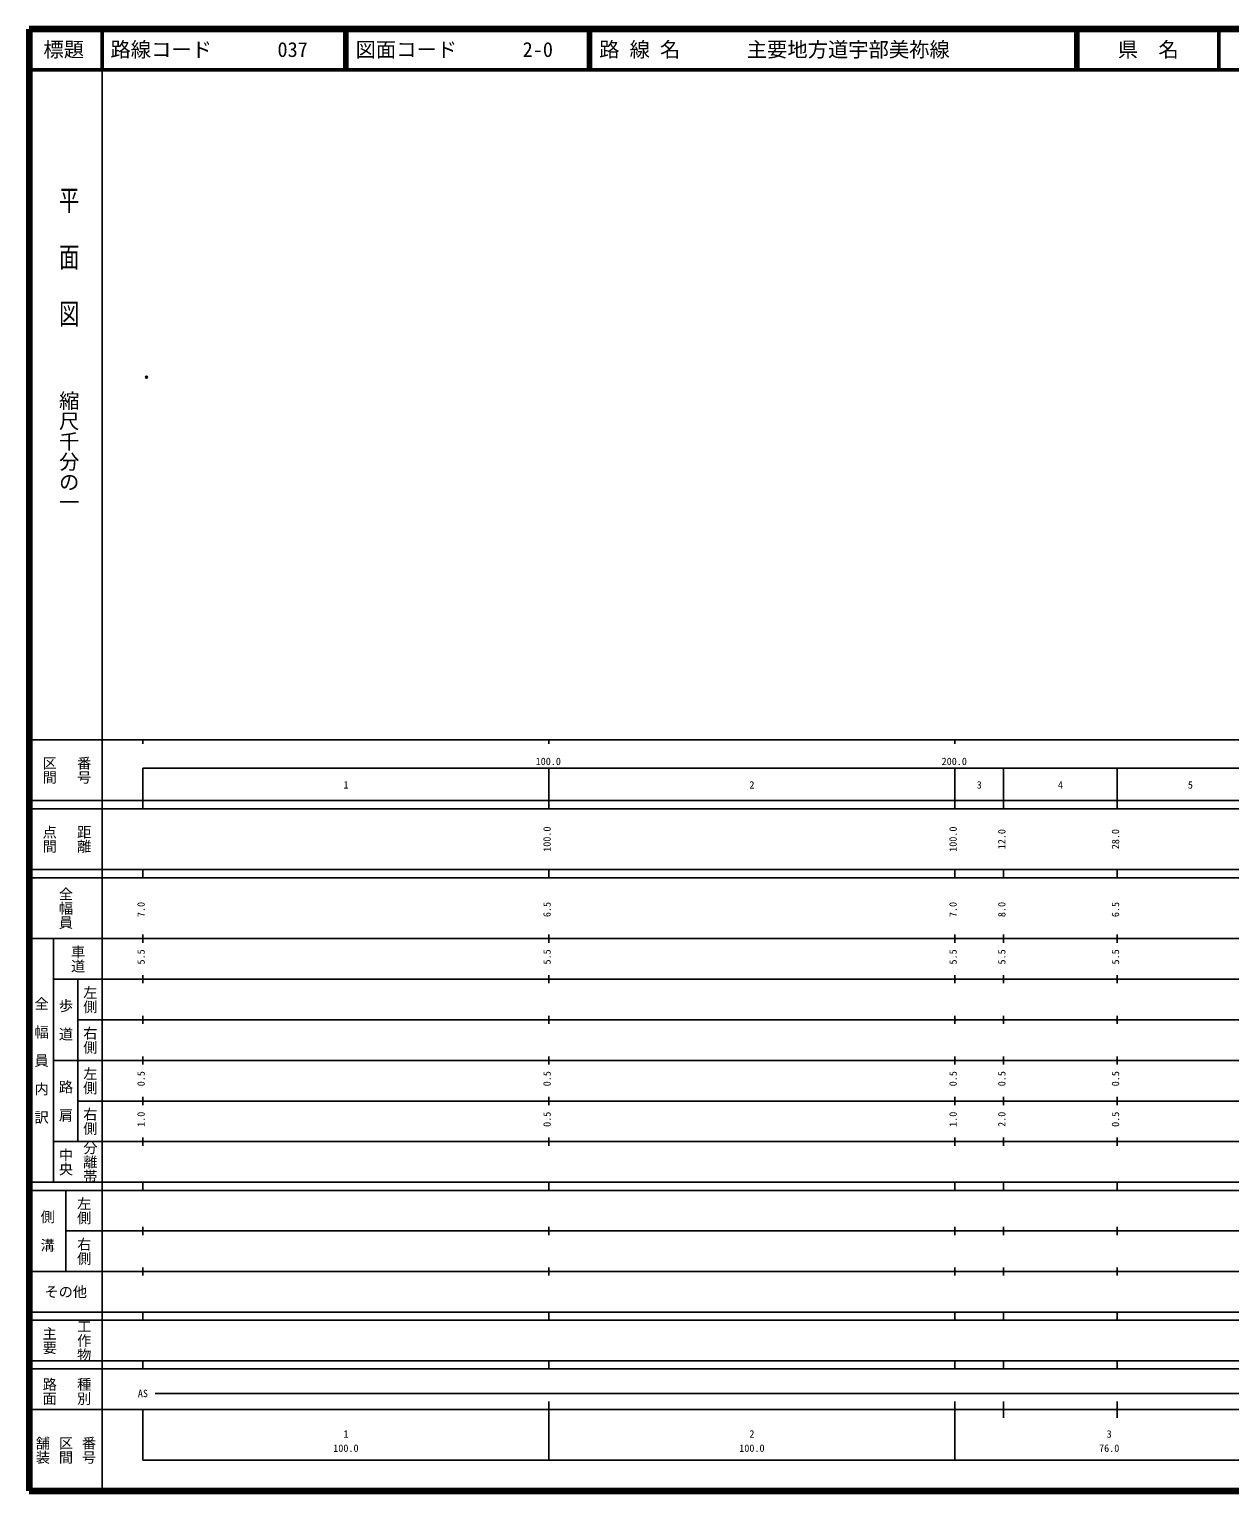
# Model space of a CAD drawing. Units: millimetres on the paper. Extents: x 40 to 680, y 20 to 380.
# Drawn here: x 40 to 335.7, y 20 to 380 of the extents above; entities that cross this region are included whole.
import ezdxf
from ezdxf.enums import TextEntityAlignment as Align

# ---------------------------------------------------------------- set-up
doc = ezdxf.new("R2010")
doc.units = ezdxf.units.MM
doc.header["$PDMODE"] = 32
doc.header["$PDSIZE"] = 0.5
doc.layers.add('S-OTRS', color=6, linetype='Continuous')
doc.layers.add('S-TTL-TXT', color=7, linetype='Continuous')
for name, color, linetype, lineweight in [('S-TTL', 2, 'Continuous', 140), ('S-TTL-BAND', 7, 'Continuous', 25), ('S-TTL-LINE', 7, 'Continuous', 50)]:
    doc.layers.add(name, color=color, linetype=linetype, lineweight=lineweight)
doc.styles.add('@ＭＳ ゴシック', font='')
doc.styles.add('ＭＳ ゴシック', font='')
doc.styles.get('@ＭＳ ゴシック').set_extended_font_data('@MS Gothic')
doc.styles.get('ＭＳ ゴシック').set_extended_font_data('MS Gothic')

msp = doc.modelspace()

# ---------------------------------------------------------------- linework, layer by layer
at = {"layer": 'S-OTRS'}
msp.add_point((68.895, 294.323), dxfattribs=at)
at = {"layer": 'S-TTL'}
for p, q in [((40, 380), (40, 20)), ((680, 380), (40, 380)), ((40, 20), (680, 20))]:
    msp.add_line(p, q, dxfattribs=at)
at = {"layer": 'S-TTL-BAND'}
for p, q in [((58, 370), (58, 20)), ((40, 205), (579, 205)), ((68, 205), (68, 204)), ((168, 205), (168, 204)), ((268, 205), (268, 204)), ((68, 198), (579, 198)), ((68, 198), (68, 188)), ((168, 188), (168, 198)), ((268, 188), (268, 198)), ((280, 188), (280, 198)), ((308, 188), (308, 198)), ((40, 190), (579, 190)), ((40, 188), (579, 188)), ((40, 173), (579, 173)), ((68, 171), (68, 173)), ((168, 171), (168, 173)), ((268, 171), (268, 173)), ((280, 171), (280, 173)), ((308, 171), (308, 173)), ((40, 171), (579, 171)), ((40, 156), (579, 156)), ((46, 96), (46, 156)), ((68, 155), (68, 157)), ((168, 155), (168, 157)), ((268, 155), (268, 157)), ((280, 155), (280, 157)), ((308, 155), (308, 157)), ((46, 146), (579, 146)), ((52, 146), (52, 106)), ((68, 145), (68, 147)), ((168, 145), (168, 147)), ((268, 145), (268, 147)), ((280, 145), (280, 147)), ((308, 145), (308, 147)), ((68, 135), (68, 137)), ((168, 135), (168, 137)), ((268, 135), (268, 137)), ((280, 135), (280, 137)), ((308, 135), (308, 137)), ((52, 136), (579, 136)), ((46, 126), (579, 126)), ((68, 125), (68, 127)), ((168, 125), (168, 127)), ((268, 125), (268, 127)), ((280, 125), (280, 127)), ((308, 125), (308, 127)), ((52, 116), (579, 116)), ((68, 115), (68, 117)), ((168, 115), (168, 117)), ((268, 115), (268, 117)), ((280, 115), (280, 117)), ((308, 115), (308, 117)), ((46, 106), (579, 106)), ((68, 105), (68, 107)), ((168, 105), (168, 107)), ((268, 105), (268, 107)), ((280, 105), (280, 107)), ((308, 105), (308, 107)), ((40, 96), (579, 96)), ((40, 94), (579, 94)), ((49, 94), (49, 74)), ((68, 94), (68, 96)), ((168, 94), (168, 96)), ((268, 94), (268, 96)), ((280, 94), (280, 96)), ((308, 94), (308, 96)), ((49, 84), (579, 84)), ((68, 83), (68, 85)), ((168, 83), (168, 85)), ((268, 83), (268, 85)), ((280, 83), (280, 85)), ((308, 83), (308, 85)), ((40, 74), (579, 74)), ((68, 73), (68, 75)), ((168, 73), (168, 75)), ((268, 73), (268, 75)), ((280, 73), (280, 75)), ((308, 73), (308, 75)), ((40, 64), (579, 64)), ((40, 62), (579, 62)), ((68, 62), (68, 64)), ((168, 62), (168, 64)), ((268, 62), (268, 64)), ((280, 62), (280, 64)), ((308, 62), (308, 64)), ((40, 52), (579, 52)), ((68, 50), (68, 52)), ((168, 50), (168, 52)), ((268, 50), (268, 52)), ((280, 50), (280, 52)), ((308, 50), (308, 52)), ((40, 50), (579, 50)), ((71, 44), (565, 44)), ((40, 40), (579, 40)), ((68, 40), (68, 27.5)), ((168, 27.5), (168, 42)), ((268, 27.5), (268, 42)), ((280, 38), (280, 42)), ((308, 38), (308, 42)), ((68, 27.5), (579, 27.5))]:
    msp.add_line(p, q, dxfattribs=at)
at = {"layer": 'S-TTL-LINE'}
for p, q in [((58, 380), (58, 370)), ((117.75, 380), (117.75, 370)), ((118.25, 380), (118.25, 370)), ((177.75, 380), (177.75, 370)), ((178.25, 380), (178.25, 370)), ((297.75, 380), (297.75, 370)), ((298.25, 380), (298.25, 370)), ((333, 380), (333, 370)), ((40, 370), (680, 370))]:
    msp.add_line(p, q, dxfattribs=at)

# ---------------------------------------------------------------- texts
at = {"layer": 'S-TTL-BAND', "style": '@ＭＳ ゴシック', "width": 1.4}
msp.add_text('平  面  図', height=3.666, rotation=270, dxfattribs=at).set_placement((49.777, 306.475), align=Align.MIDDLE_RIGHT)
at = {"layer": 'S-TTL-BAND', "style": '@ＭＳ ゴシック'}
msp.add_text('縮尺千分の一', height=3.666, rotation=270, dxfattribs=at).set_placement((49.777, 261.03), align=Align.MIDDLE_RIGHT)
for s, p in [('区間', (45, 197.5)), ('番号', (53.5, 197.5)), ('点間', (45, 180.5)), ('距離', (53.5, 180.5)), ('全幅員', (49, 163.5)), ('車道', (52, 151)), ('左側', (55, 141)), ('全\u3000幅\u3000員\u3000内\u3000訳', (43, 126)), ('歩\u3000道', (49, 136)), ('右側', (55, 131)), ('左側', (55, 121)), ('路\u3000肩', (49, 116)), ('右側', (55, 111)), ('分離帯', (55, 101)), ('中央', (49, 101)), ('左側', (53.5, 89)), ('側\u3000溝', (44.5, 84)), ('右側', (53.5, 79)), ('工作物', (53.5, 57)), ('主要', (45, 57)), ('路面', (45, 44.5)), ('種別', (53.5, 44.5)), ('舗装', (43.333, 30)), ('区間', (49, 30)), ('番号', (54.667, 30))]:
    msp.add_text(s, height=2.566, rotation=270, dxfattribs=at).set_placement(p, align=Align.MIDDLE_CENTER)
at = {"layer": 'S-TTL-BAND', "style": 'ＭＳ ゴシック'}
for s, p in [('100.0', (167.844, 198.195)), ('200.0', (267.844, 198.195)), ('1', (118, 192.405)), ('2', (218, 192.405)), ('3', (274, 192.405)), ('4', (294, 192.405)), ('5', (326, 192.405)), ('AS', (68, 42.5)), ('1', (118, 32.523)), ('2', (218, 32.523)), ('3', (306, 32.523)), ('100.0', (118, 29.033)), ('100.0', (218, 29.033)), ('76.0', (306, 29.033))]:
    msp.add_text(s, height=1.833, dxfattribs=at).set_placement(p, align=Align.BOTTOM_CENTER)
for s, p in [('100.0', (169, 180.5)), ('100.0', (269, 180.5)), ('12.0', (281, 180.5)), ('28.0', (309, 180.5)), ('7.0', (69, 163.174)), ('6.5', (169, 163.174)), ('7.0', (269, 163.174)), ('8.0', (281, 163.174)), ('6.5', (309, 163.174)), ('5.5', (69, 151.5)), ('5.5', (169, 151.5)), ('5.5', (269, 151.5)), ('5.5', (281, 151.5)), ('5.5', (309, 151.5)), ('0.5', (69, 121.5)), ('0.5', (169, 121.5)), ('0.5', (269, 121.5)), ('0.5', (281, 121.5)), ('0.5', (309, 121.5)), ('1.0', (69, 111.5)), ('0.5', (169, 111.5)), ('1.0', (269, 111.5)), ('2.0', (281, 111.5)), ('0.5', (309, 111.5))]:
    msp.add_text(s, height=1.833, rotation=90, dxfattribs=at).set_placement(p, align=Align.BOTTOM_CENTER)
msp.add_text('その他', height=2.566, dxfattribs=at).set_placement((49, 69), align=Align.MIDDLE_CENTER)
at = {"layer": 'S-TTL-TXT', "style": 'ＭＳ ゴシック'}
for s, p in [('標題', (48.5, 375)), ('県\u3000名', (315.625, 375))]:
    msp.add_text(s, height=3.666, dxfattribs=at).set_placement(p, align=Align.MIDDLE_CENTER)
for s, p in [('路線コード', (60, 375)), ('037', (101.142, 375)), ('図面コード', (120.38, 375)), ('2-0', (161.521, 375)), ('路 線 名', (180.38, 375)), ('主要地方道宇部美祢線', (216.734, 375))]:
    msp.add_text(s, height=3.666, dxfattribs=at).set_placement(p, align=Align.MIDDLE_LEFT)

doc.saveas('drawing.dxf')
